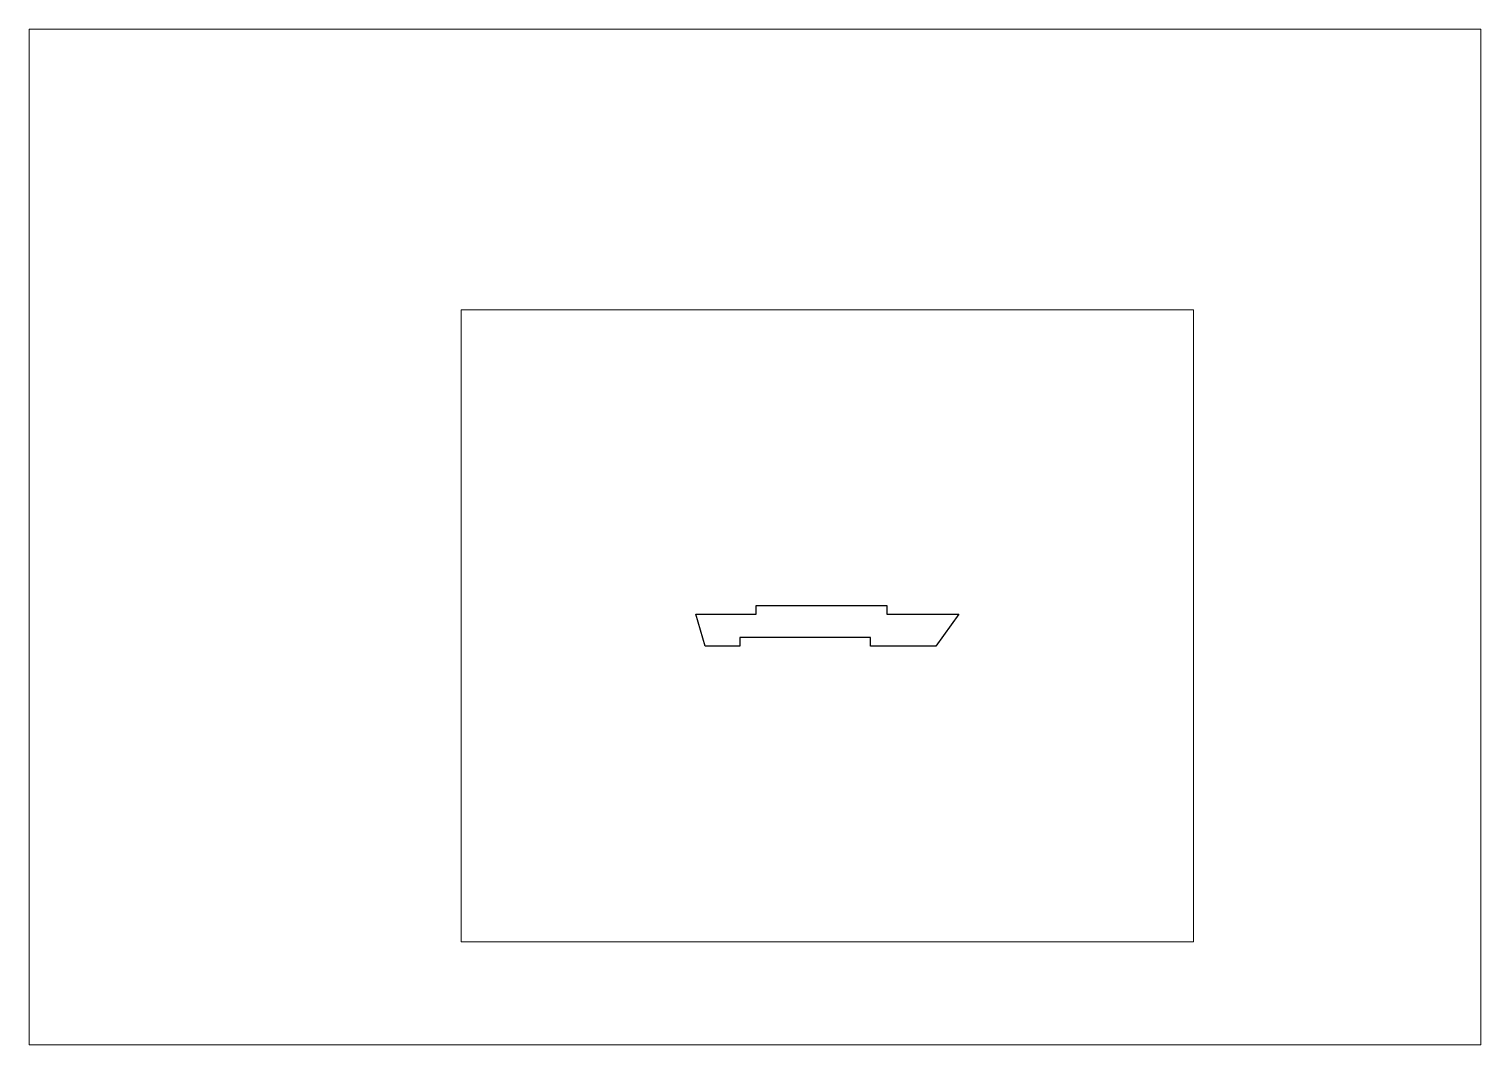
# Paper-space layout 'Layout1' of a CAD drawing. Extents: x 0 to 500, y 0 to 350.
# The model-space entities are those that its viewports show. They can reach past a viewport. Long polylines and large blocks are cut down to what shows.
import ezdxf

# ---------------------------------------------------------------- set-up
doc = ezdxf.new("R2010")
doc.units = 0
doc.header["$MEASUREMENT"] = 0

msp = doc.modelspace()

# ---------------------------------------------------------------- linework, layer by layer
at = {"color": 1, "linetype": 'Continuous'}
for p, q in [((250.42173, 151.41973), (295.42173, 151.41973)), ((250.42173, 148.41973), (250.42173, 151.41973)), ((295.42173, 151.41973), (295.42173, 148.41973)), ((232.78835, 137.41973), (229.57173, 148.41973)), ((229.57173, 148.41973), (250.42173, 148.41973)), ((295.42173, 148.41973), (320.20794, 148.41973)), ((320.20794, 148.41973), (312.3012, 137.41973)), ((244.78835, 140.41973), (244.78835, 137.41973)), ((289.78835, 140.41973), (244.78835, 140.41973)), ((289.78835, 137.41973), (289.78835, 140.41973)), ((244.78835, 137.41973), (232.78835, 137.41973)), ((312.3012, 137.41973), (289.78835, 137.41973))]:
    msp.add_line(p, q, dxfattribs=at)

psp = doc.layouts.get("Layout1")

# ---------------------------------------------------------------- viewports
at = {"layer": '0', "color": 3, "linetype": 'Continuous'}
psp.add_viewport(center=(250, 175), size=(500, 350), view_center_point=(250, 175), view_height=350, dxfattribs=at)
psp.add_viewport(center=(274.88983, 144.41973), size=(252.18749, 217.72369), view_center_point=(274.88983, 144.41973), view_height=217.72369, status=3, dxfattribs=at)

doc.saveas('drawing.dxf')
